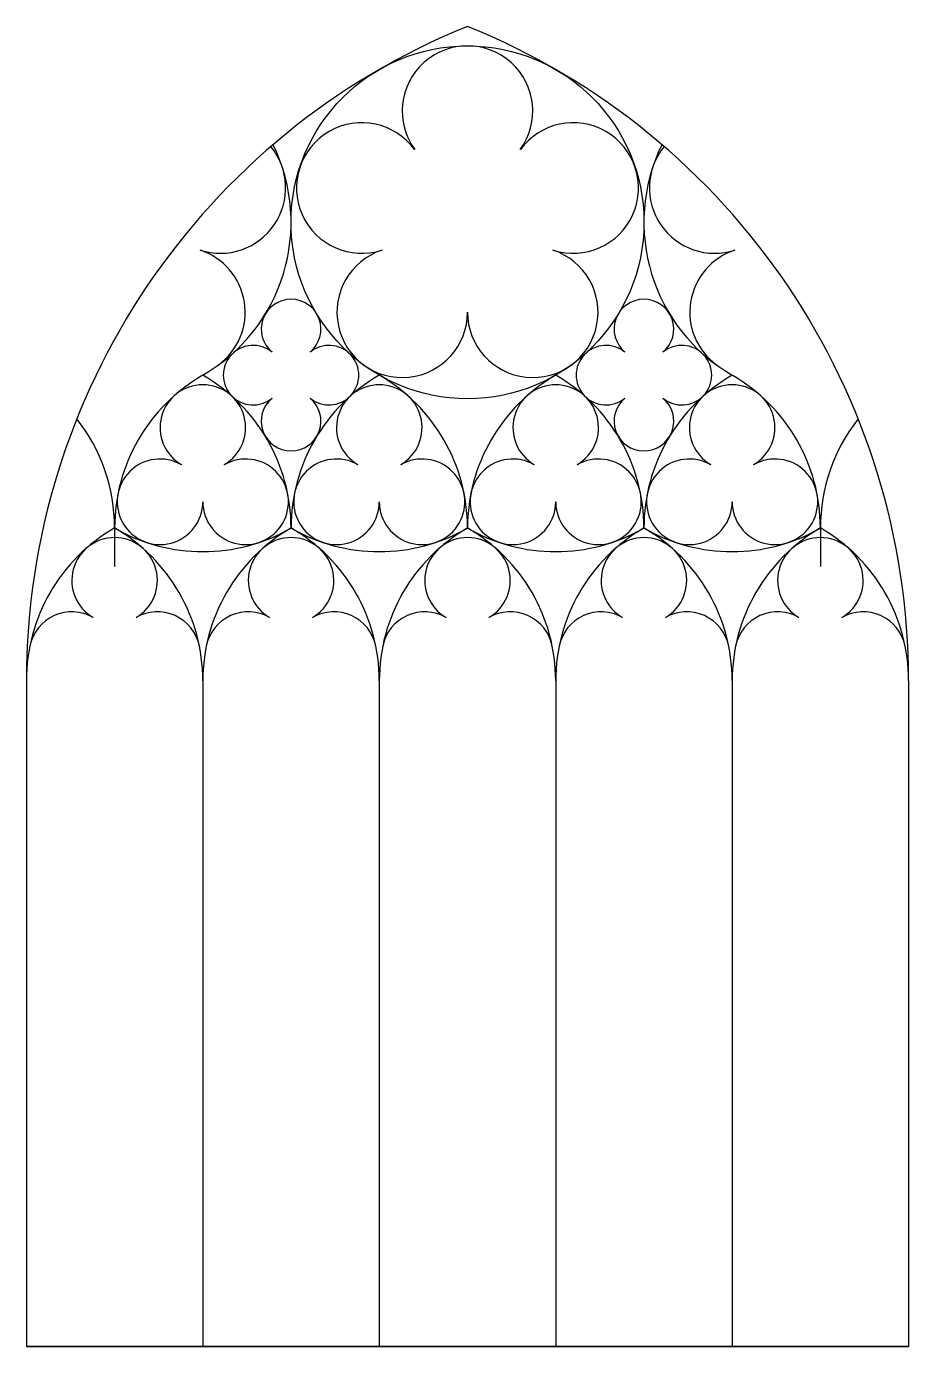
# Model space of a CAD drawing. Extents: x -50 to 50, y -75 to 74.
import ezdxf

# ---------------------------------------------------------------- set-up
doc = ezdxf.new("R2010")
doc.units = 0
doc.layers.add('MODELSKETCH_VISIBLE', color=7, linetype='CONTINUOUS')

msp = doc.modelspace()

# ---------------------------------------------------------------- linework, layer by layer
at = {"layer": 'MODELSKETCH_VISIBLE'}
for p, q in [((-40, 17.32), (-40, 12.97)), ((40, 17.32), (40, 12.97)), ((-50, 0), (-50, -75.45)), ((-50, 0), (-50, -75.45)), ((-30, 0), (-30, -75.45)), ((-30, 0), (-30, -75.45)), ((-10, 0), (-10, -75.45)), ((-10, 0), (-10, -75.45)), ((10, 0), (10, -75.45)), ((10, 0), (10, -75.45)), ((30, 0), (30, -75.45)), ((30, 0), (30, -75.45)), ((50, 0), (50, -75.45)), ((50, 0), (50, -75.45)), ((50, -75.45), (-50, -75.45)), ((-50, -75.45), (50, -75.45))]:
    msp.add_line(p, q, dxfattribs=at)
msp.add_circle((0, 51.96), 20, dxfattribs=at)
msp.add_circle((0, 51.96), 20, dxfattribs=at)
msp.add_circle((0, 51.96), 20, dxfattribs=at)
msp.add_circle((0, 51.96), 20, dxfattribs=at)
for centre, radius, start, end in [((30, 0), 80, 112.0243, 180), ((30, 0), 80, 112.0243, 180), ((30, 0), 80, 112.0243, 180), ((30, 0), 80, 112.0243, 180), ((-30, 0), 80, 0, 67.9757), ((-30, 0), 80, 0, 67.9757), ((-30, 0), 80, 0, 67.9757), ((-30, 0), 80, 0, 67.9757), ((0, 64.56), 7.4, 324, 216), ((0, 64.56), 7.4, 324, 216), ((-11.98, 55.85), 7.4, 36, 288), ((-11.98, 55.85), 7.4, 36, 288), ((11.98, 55.85), 7.4, 252, 144), ((11.98, 55.85), 7.4, 252, 144), ((-28.02, 55.85), 7.4, 252, 39.3074), ((-40, 51.96), 20, 300, 26.1015), ((-40, 51.96), 20, 300, 26.1015), ((40, 51.96), 20, 153.8985, 240), ((40, 51.96), 20, 153.8985, 240), ((28.02, 55.85), 7.4, 140.6926, 288), ((-32.6, 41.77), 7.4, 306, 72), ((-7.4, 41.77), 7.4, 108, 0), ((-7.4, 41.77), 7.4, 108, 0), ((7.4, 41.77), 7.4, 180, 72), ((7.4, 41.77), 7.4, 180, 72), ((32.6, 41.77), 7.4, 108, 234), ((-20, 39.86), 3.38, 309.4962, 230.5038), ((20, 39.86), 3.38, 309.4962, 230.5038), ((-24.3, 34.64), 3.38, 50.5038, 309.4962), ((-15.7, 34.64), 3.38, 230.5038, 129.4962), ((15.7, 34.64), 3.38, 50.5038, 309.4962), ((24.3, 34.64), 3.38, 230.5038, 129.4962), ((-20, 17.32), 20, 120, 180), ((-20, 17.32), 20, 120, 180), ((-40, 17.32), 20, 0, 60), ((-40, 17.32), 20, 0, 60), ((0, 17.32), 20, 120, 180), ((0, 17.32), 20, 120, 180), ((-20, 17.32), 20, 0, 60), ((-20, 17.32), 20, 0, 60), ((20, 17.32), 20, 120, 180), ((20, 17.32), 20, 120, 180), ((0, 17.32), 20, 0, 60), ((0, 17.32), 20, 0, 60), ((40, 17.32), 20, 120, 180), ((40, 17.32), 20, 120, 180), ((20, 17.32), 20, 0, 60), ((20, 17.32), 20, 0, 60), ((-30, 28.7), 4.85, 300, 240), ((-10, 28.7), 4.85, 300, 240), ((10, 28.7), 4.85, 300, 240), ((30, 28.7), 4.85, 300, 240), ((-20, 29.43), 3.38, 129.4962, 50.5038), ((20, 29.43), 3.38, 129.4962, 50.5038), ((-60, 17.32), 20, 0, 38.2132), ((-60, 17.32), 20, 0, 38.2132), ((60, 17.32), 20, 141.7868, 180), ((60, 17.32), 20, 141.7868, 180), ((-34.85, 20.29), 4.85, 60, 0), ((-25.15, 20.29), 4.85, 180, 120), ((-14.85, 20.29), 4.85, 60, 0), ((-5.15, 20.29), 4.85, 180, 120), ((5.15, 20.29), 4.85, 60, 0), ((14.85, 20.29), 4.85, 180, 120), ((25.15, 20.29), 4.85, 60, 0), ((34.85, 20.29), 4.85, 180, 120), ((-30, 0), 20, 120, 180), ((-30, 0), 20, 120, 180), ((-50, 0), 20, 0, 60), ((-30, 34.64), 20, 240, 300), ((-50, 0), 20, 0, 60), ((-30, 34.64), 20, 240, 300), ((-10, 0), 20, 120, 180), ((-10, 0), 20, 120, 180), ((-30, 0), 20, 0, 60), ((-10, 34.64), 20, 240, 300), ((-10, 34.64), 20, 240, 300), ((-30, 0), 20, 0, 60), ((10, 0), 20, 120, 180), ((10, 0), 20, 120, 180), ((10, 34.64), 20, 240, 300), ((-10, 0), 20, 0, 60), ((10, 34.64), 20, 240, 300), ((-10, 0), 20, 0, 60), ((30, 0), 20, 120, 180), ((30, 0), 20, 120, 180), ((30, 34.64), 20, 240, 300), ((10, 0), 20, 0, 60), ((10, 0), 20, 0, 60), ((30, 34.64), 20, 240, 300), ((50, 0), 20, 120, 180), ((50, 0), 20, 120, 180), ((30, 0), 20, 0, 60), ((30, 0), 20, 0, 60), ((-40, 11.38), 4.85, 300, 240), ((-20, 11.38), 4.85, 300, 240), ((0, 11.38), 4.85, 300, 240), ((0, 11.38), 4.85, 300, 240), ((20, 11.38), 4.85, 300, 240), ((40, 11.38), 4.85, 300, 240), ((-44.85, 2.97), 4.85, 60, 168.6857), ((-35.15, 2.97), 4.85, 11.3143, 120), ((-24.85, 2.97), 4.85, 60, 168.6857), ((-15.15, 2.97), 4.85, 11.3143, 120), ((-4.85, 2.97), 4.85, 60, 168.6857), ((-4.85, 2.97), 4.85, 60, 168.6857), ((4.85, 2.97), 4.85, 11.3143, 120), ((4.85, 2.97), 4.85, 11.3143, 120), ((15.15, 2.97), 4.85, 60, 168.6857), ((24.85, 2.97), 4.85, 11.3143, 120), ((35.15, 2.97), 4.85, 60, 168.6857), ((44.85, 2.97), 4.85, 11.3143, 120)]:
    msp.add_arc(centre, radius, start, end, dxfattribs=at)

doc.saveas('drawing.dxf')
